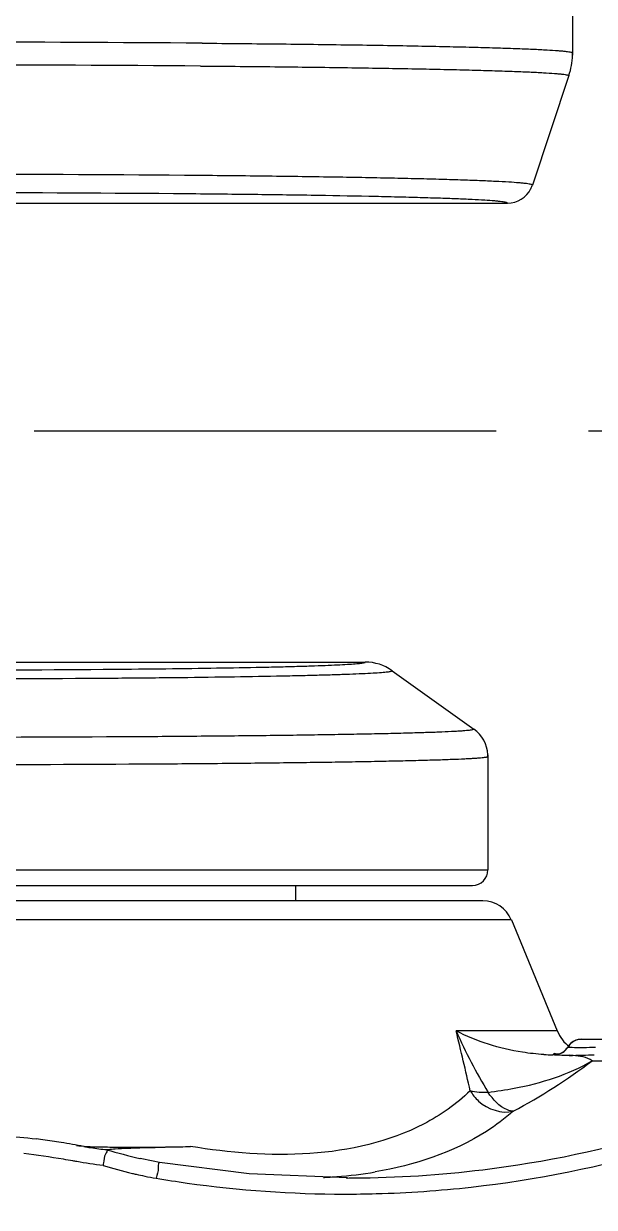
# Model space of a CAD drawing. Header units: millimetres. Extents: x 4086 to 8300, y 123 to 1549.
# Drawn here: x 7612.24 to 7621.5, y 628.62 to 647.83 of the extents above; entities that cross this region are included whole.
import ezdxf

# ---------------------------------------------------------------- set-up
doc = ezdxf.new("R2010")
doc.units = ezdxf.units.MM
doc.linetypes.add('CENTER', pattern=[0.6, 0.375, -0.075, 0.075, -0.075])
for name, color, linetype in [('中心线', 7, 'Continuous'), ('外形图', 7, 'Continuous'), ('运动范围', 7, 'Continuous')]:
    doc.layers.add(name, color=color, linetype=linetype)

msp = doc.modelspace()

# ---------------------------------------------------------------- linework, layer by layer
at = {"layer": '中心线', "linetype": 'CENTER', "ltscale": 20}
msp.add_line((7979.909, 641.2169), (7475.7605, 641.2169), dxfattribs=at)
at = {"layer": '外形图'}
for p, q in [((7621.1503, 651.7169), (7621.1503, 647.3572)), ((7621.1503, 647.3571), (7621.1496, 647.3172)), ((7621.1503, 647.3572), (7621.1503, 647.3573)), ((7621.0903, 646.987), (7620.4977, 645.2092)), ((7620.4789, 645.1623), (7620.4797, 645.164)), ((7608.7253, 644.9168), (7620.092, 644.9168)), ((7620.092, 644.9168), (7620.0921, 644.917)), ((7608.7253, 637.4669), (7617.7848, 637.4669)), ((7618.2209, 637.3271), (7619.5465, 636.3801)), ((7619.7747, 635.9625), (7619.7753, 635.9356)), ((7619.7753, 635.9355), (7619.7753, 634.0919)), ((7611.2796, 634.0919), (7619.7753, 634.0919)), ((7601.4959, 633.8419), (7619.5253, 633.8419)), ((7616.6503, 633.8419), (7616.6503, 633.5919)), ((7619.694, 633.5919), (7601.1678, 633.5919)), ((7620.1561, 633.2829), (7610.8311, 633.2829)), ((7620.1561, 633.2829), (7620.902, 631.4791)), ((7620.902, 631.4791), (7619.2602, 631.4791)), ((7621.0706, 631.218), (7621.0157, 631.1523)), ((7621.0706, 631.2179), (7621.0767, 631.2179)), ((7621.2871, 631.3429), (7623.4253, 631.3429)), ((7620.8621, 631.0929), (7620.8271, 631.0929)), ((7621.4687, 630.9949), (7625.5162, 630.9949)), ((7612.5517, 629.7127), (7612.4432, 629.7273)), ((7614.539, 629.5933), (7614.6667, 629.5963)), ((7614.8034, 629.5996), (7614.9483, 629.6035)), ((7614.1253, 629.4102), (7614.1284, 629.4095)), ((7614.3399, 629.365), (7614.1284, 629.4095)), ((7614.4472, 629.3456), (7614.3399, 629.365)), ((7615.8983, 629.16), (7614.4472, 629.3456)), ((7617.4991, 629.0919), (7615.8983, 629.16)), ((7617.4723, 629.0919), (7617.4991, 629.0919))]:
    msp.add_line(p, q, dxfattribs=at)
for points in [[(7621.1496, 647.3172), (7621.1502, 647.3397), (7621.1503, 647.3572)], [(7619.7753, 635.9355), (7619.7751, 635.9525), (7619.7747, 635.9625)]]:
    msp.add_lwpolyline(points, dxfattribs=at)
for centre, radius, start, end in [((7610.3772, 13.0981), 634.4334, 89.5703198, 90.3080092), ((7610.3769, 17.4948), 629.6661, 89.5693464, 90.3083866), ((7619.9741, 647.3582), 1.1763, 341.6057, 358.00135), ((7610.3798, 91.3719), 554.0139, 89.537809, 90.350932), ((7610.3806, 114.3554), 530.7314, 89.536926, 90.351601), ((7620.0921, 645.3445), 0.4276, 269.99535, 333.63977), ((7620.0927, 645.344), 0.4268, 317.41389, 317.70758), ((7620.0918, 645.3448), 0.428, 317.71123, 324.26455), ((7620.0924, 645.3443), 0.4272, 324.26613, 325.66553), ((7620.092, 645.3446), 0.4277, 325.66829, 331.71538), ((7620.0926, 645.3442), 0.427, 331.71684, 334.79151), ((7620.0923, 645.3443), 0.4274, 333.63892, 334.78045), ((7620.0919, 645.3445), 0.4278, 334.79505, 335.0117), ((7620.0921, 645.3444), 0.4275, 334.79134, 335.0088), ((7620.0916, 645.3447), 0.4281, 335.01214, 341.55875), ((7620.0917, 645.3446), 0.4279, 335.00967, 341.12053), ((7620.0934, 645.344), 0.4262, 341.12394, 341.5674), ((7617.7847, 636.7161), 0.7507, 54.47568, 89.98067), ((7610.4036, 1079.5007), 442.3054, 269.554159, 270.428604), ((7610.4035, 1039.6079), 402.2704, 269.536723, 270.445336), ((7610.3913, 1242.9046), 606.6565, 269.6704033, 270.3667102), ((7619.2291, 635.9356), 0.5463, 2.82327, 54.46667), ((7610.469, 1247.8398), 612.0369, 270.0476899, 270.3654774), ((7619.5253, 634.0919), 0.25, 270, 0), ((7619.694, 633.0919), 0.5, 22.4674, 90), ((7546.0531, 613.7499), 75.3234, 12.854379, 13.613698), ((7621.4796, 631.7179), 0.625, 202.4674, 232.73663), ((7621.2874, 631.0921), 0.2508, 90.05292, 103.85295), ((7621.2924, 631.0944), 0.2485, 90.05194, 103.91544), ((7621.2627, 635.886), 4.6751, 270.31778, 270.82845), ((7620.8283, 633.929), 2.836, 267.07226, 269.97687), ((7621.0776, 632.8356), 1.7523, 269.16533, 269.74417), ((7621.0774, 632.7933), 1.71, 269.74384, 270.54235), ((7620.8531, 627.6695), 3.4223, 84.8928, 85.97558), ((7615.4927, 638.9282), 9.9323, 298.20636, 306.98962), ((7610.629, 615.7936), 14.0506, 80.91173, 82.1308), ((7610.552, 615.4245), 14.1647, 80.50999, 83.15644), ((7613.3296, 631.2115), 1.6074, 261.63146, 264.41617), ((7614.0465, 634.0922), 4.5648, 259.50863, 260.25365), ((7613.8952, 633.2178), 3.6774, 260.27027, 261.10863), ((7613.9007, 633.278), 3.7377, 261.16842, 263.25582), ((7614.1744, 635.6122), 6.0879, 263.27675, 264.50871), ((7613.9851, 651.6705), 22.0783, 268.89609, 269.29541), ((7614.0476, 656.9402), 27.3483, 269.3003, 269.77315), ((7614.0706, 662.2335), 32.6418, 269.76968, 270.42015), ((7614.0609, 664.0556), 34.4638, 270.41397, 270.92951), ((7614.0705, 663.5343), 33.9425, 270.92758, 271.48205), ((7613.6477, 675.3262), 45.7413, 271.27649, 271.44778), ((7610.9383, 617.7815), 11.7763, 79.7285, 80.47304), ((7610.6127, 615.9868), 13.6003, 79.45515, 79.72696), ((7616.3291, 628.7519), 2.8534, 168.15834, 169.00086), ((7615.5816, 635.808), 6.8255, 256.63385, 257.19007), ((7615.4713, 635.3191), 6.3244, 257.18181, 258.45702), ((7615.3395, 634.6692), 5.6612, 258.44868, 260.34467), ((7616.7321, 636.9382), 7.846, 272.71895, 273.25697), ((7616.7444, 636.7278), 7.6352, 273.25451, 274.33103), ((7616.8076, 636.0012), 6.9059, 274.26363, 279.49785), ((7617.4723, 647.4524), 18.3606, 270.0836, 270.4045), ((7617.4729, 647.4291), 18.3373, 270.40301, 276.9602), ((7617.42, 646.9368), 18.104, 260.36502, 261.97074), ((7617.4557, 647.2255), 18.3948, 261.98639, 269.97565), ((7617.4592, 647.3063), 18.4756, 271.56433, 276.35724), ((7617.4579, 647.338), 18.5074, 269.96898, 271.56583)]:
    msp.add_arc(centre, radius, start, end, dxfattribs=at)
for points, knots in [([(7615.135, 647.5137), (7615.5665, 647.5102), (7616.3907, 647.5026), (7617.394, 647.49), (7618.1326, 647.4785), (7618.632, 647.4695), (7619.0914, 647.4601), (7619.5087, 647.45), (7619.8818, 647.4397), (7620.2089, 647.4289), (7620.4884, 647.4178), (7620.719, 647.4066), (7620.88, 647.3965), (7620.9834, 647.388), (7621.042, 647.3821), (7621.0872, 647.3765), (7621.1209, 647.3703), (7621.1392, 647.3658), (7621.1503, 647.3602), (7621.1503, 647.3572)], [0, 0, 0, 0, 0.2149953, 0.4105841, 0.4999004, 0.5829781, 0.6594148, 0.7288407, 0.7909198, 0.8453527, 0.8918773, 0.9302713, 0.9603541, 0.9722352, 0.9819931, 0.9896212, 0.9951218, 0.9985213, 1, 1, 1, 1]), ([(7615.1096, 647.1431), (7615.5388, 647.1397), (7616.3583, 647.132), (7617.3562, 647.1195), (7618.0906, 647.108), (7618.5872, 647.099), (7619.044, 647.0896), (7619.4589, 647.0795), (7619.8298, 647.0693), (7620.155, 647.0584), (7620.4329, 647.0475), (7620.662, 647.0362), (7620.822, 647.0261), (7620.9247, 647.0177), (7620.983, 647.0118), (7621.0277, 647.0062), (7621.0612, 647.0001), (7621.0793, 646.9956), (7621.0903, 646.9899), (7621.0903, 646.987)], [0, 0, 0, 0, 0.2150475, 0.4106758, 0.5000064, 0.5830947, 0.659538, 0.7289665, 0.7910437, 0.8454707, 0.891985, 0.9303645, 0.9604285, 0.9722985, 0.9820445, 0.9896601, 0.9951471, 0.9985322, 1, 1, 1, 1]), ([(7620.4977, 645.2092), (7620.4982, 645.2118), (7620.4889, 645.2185), (7620.4723, 645.2223), (7620.4418, 645.2289), (7620.4002, 645.2344), (7620.346, 645.2405), (7620.2499, 645.249), (7620.0997, 645.2592), (7619.8842, 645.2706), (7619.6224, 645.2818), (7619.3156, 645.2927), (7618.9653, 645.3033), (7618.5731, 645.3134), (7617.9725, 645.3268), (7617.1331, 645.3417), (7616.0314, 645.3565), (7615.2553, 645.3643), (7614.8489, 645.3678)], [0, 0, 0, 0, 0.0013949, 0.0046339, 0.0099715, 0.0174448, 0.0270581, 0.0388049, 0.0686581, 0.1068755, 0.1532755, 0.2076389, 0.2696975, 0.3391577, 0.415674, 0.5883669, 0.7844152, 1, 1, 1, 1]), ([(7620.0921, 644.917), (7620.0926, 644.9194), (7620.0836, 644.9258), (7620.0677, 644.9295), (7620.0384, 644.9359), (7619.9985, 644.9411), (7619.9465, 644.947), (7619.8542, 644.9552), (7619.7101, 644.965), (7619.5032, 644.976), (7619.2519, 644.9868), (7618.9574, 644.9973), (7618.6211, 645.0074), (7618.2448, 645.0171), (7617.6682, 645.03), (7616.8625, 645.0443), (7615.8051, 645.0586), (7615.0602, 645.0661), (7614.6701, 645.0694)], [0, 0, 0, 0, 0.0013958, 0.0046406, 0.009979, 0.0174519, 0.027066, 0.0388135, 0.0686672, 0.1068849, 0.1532849, 0.2076482, 0.2697064, 0.3391662, 0.4156816, 0.5883726, 0.7844183, 1, 1, 1, 1]), ([(7613.5302, 637.3496), (7613.8354, 637.3521), (7614.4187, 637.3577), (7615.2473, 637.3686), (7615.8793, 637.3795), (7616.3321, 637.3894), (7616.6279, 637.3969), (7616.8922, 637.4047), (7617.1239, 637.4128), (7617.3215, 637.4211), (7617.4844, 637.4296), (7617.6113, 637.4381), (7617.6949, 637.446), (7617.7427, 637.4522), (7617.7657, 637.4571), (7617.7782, 637.4599), (7617.7852, 637.4649), (7617.7848, 637.4669)], [0, 0, 0, 0, 0.2149543, 0.4107666, 0.5834983, 0.6601031, 0.7296738, 0.7918608, 0.8463509, 0.8928749, 0.9312039, 0.9611438, 0.9825627, 0.9900588, 0.9954048, 0.9986256, 1, 1, 1, 1]), ([(7613.7123, 637.2077), (7614.0353, 637.2102), (7614.6527, 637.2159), (7615.5297, 637.227), (7616.1989, 637.2382), (7616.6784, 637.2482), (7616.9917, 637.2559), (7617.2719, 637.2638), (7617.5175, 637.2721), (7617.7272, 637.2806), (7617.9, 637.2892), (7618.0206, 637.2969), (7618.0979, 637.3034), (7618.1415, 637.308), (7618.175, 637.3122), (7618.1999, 637.3171), (7618.2132, 637.3202), (7618.2211, 637.325), (7618.2209, 637.3271)], [0, 0, 0, 0, 0.2147019, 0.4103219, 0.582931, 0.6595024, 0.7290614, 0.791257, 0.8457785, 0.8923542, 0.9307559, 0.9607898, 0.9726252, 0.9823239, 0.9898785, 0.9952913, 0.9985924, 1, 1, 1, 1]), ([(7614.2741, 636.2605), (7614.6512, 636.2631), (7615.372, 636.2688), (7616.2498, 636.2782), (7616.8968, 636.287), (7617.3347, 636.2938), (7617.7379, 636.3011), (7618.1042, 636.3087), (7618.4318, 636.3167), (7618.7192, 636.325), (7618.9648, 636.3334), (7619.1428, 636.341), (7619.2634, 636.3474), (7619.3373, 636.3519), (7619.3999, 636.3564), (7619.4515, 636.3609), (7619.491, 636.3653), (7619.5208, 636.3699), (7619.5364, 636.3735), (7619.5465, 636.3776), (7619.5465, 636.3801)], [0, 0, 0, 0, 0.2143976, 0.409784, 0.4991074, 0.5822444, 0.6587785, 0.7283262, 0.7905394, 0.8451073, 0.8917577, 0.9302591, 0.9463934, 0.9604231, 0.9723322, 0.982108, 0.9897426, 0.9952352, 0.9986044, 1, 1, 1, 1]), ([(7614.3731, 635.8153), (7614.7594, 635.8179), (7615.4979, 635.8236), (7616.3973, 635.8331), (7617.0601, 635.8419), (7617.5088, 635.8488), (7617.9218, 635.8561), (7618.2971, 635.8638), (7618.6329, 635.8718), (7618.9273, 635.8801), (7619.179, 635.8886), (7619.3614, 635.8962), (7619.485, 635.9026), (7619.5607, 635.9071), (7619.6249, 635.9116), (7619.6778, 635.9162), (7619.7183, 635.9206), (7619.7489, 635.9252), (7619.7648, 635.9289), (7619.7753, 635.933), (7619.7753, 635.9355)], [0, 0, 0, 0, 0.2143871, 0.409762, 0.4990804, 0.5822133, 0.6587442, 0.7282903, 0.7905034, 0.845073, 0.891727, 0.9302339, 0.9463716, 0.9604052, 0.9723187, 0.9820991, 0.9897383, 0.9952354, 0.9986086, 1, 1, 1, 1]), ([(7620.6834, 631.0966), (7620.5668, 631.1026), (7620.0764, 631.1564), (7619.5956, 631.3083), (7619.2602, 631.4791)], [0, 0, 0, 0, 0.2367026, 1, 1, 1, 1]), ([(7621.0157, 631.1523), (7621.0266, 631.1616), (7621.0469, 631.182), (7621.0635, 631.2056), (7621.0706, 631.2179)], [0, 0, 0, 0, 0.5021606, 1, 1, 1, 1]), ([(7621.0767, 631.2179), (7621.0813, 631.2179), (7621.0932, 631.2171), (7621.105, 631.2162), (7621.1123, 631.2157)], [0, 0, 0, 0, 0.3873836, 1, 1, 1, 1]), ([(7621.1123, 631.2157), (7621.123, 631.215), (7621.1817, 631.2114), (7621.2405, 631.2107), (7621.2886, 631.2109)], [0, 0, 0, 0, 0.1821377, 1, 1, 1, 1]), ([(7620.9252, 631.1042), (7620.9073, 631.1056), (7620.8847, 631.0997), (7620.8386, 631.1183), (7620.8391, 631.0942), (7620.8429, 631.0936)], [0, 0, 0, 0, 0.5571012, 0.8818167, 1, 1, 1, 1]), ([(7620.8603, 631.0931), (7620.8718, 631.0929), (7620.9357, 631.0899), (7620.9996, 631.0842), (7621.0521, 631.0834)], [0, 0, 0, 0, 0.1794996, 1, 1, 1, 1]), ([(7619.778, 630.4824), (7619.92, 630.5015), (7620.5035, 630.5861), (7621.0819, 630.77), (7621.4687, 630.9949)], [0, 0, 0, 0, 0.2425296, 1, 1, 1, 1]), ([(7619.4887, 630.5074), (7619.2672, 630.2909), (7617.9469, 629.3776), (7616.1989, 629.3989), (7614.9484, 629.6032)], [0, 0, 0, 0, 0.1964394, 1, 1, 1, 1]), ([(7619.4889, 630.5068), (7619.5253, 630.4453), (7619.6914, 630.235), (7619.9991, 630.1287), (7620.1894, 630.1765)], [0, 0, 0, 0, 0.267026, 1, 1, 1, 1]), ([(7620.1894, 630.1765), (7620.1563, 630.1765), (7619.9831, 630.2225), (7619.8582, 630.3659), (7619.778, 630.4824)], [0, 0, 0, 0, 0.1898068, 1, 1, 1, 1]), ([(7620.1872, 630.1754), (7620.051, 630.0555), (7619.3902, 629.5616), (7618.5786, 629.2964), (7617.9472, 629.1899)], [0, 0, 0, 0, 0.2208569, 1, 1, 1, 1]), ([(7611.3862, 629.6812), (7611.3959, 629.724), (7611.5155, 629.7383), (7611.6755, 629.7653), (7612.0004, 629.7689), (7612.2652, 629.7503), (7612.4432, 629.7273)], [0, 0, 0, 0, 0.1229156, 0.2463693, 0.497875, 1, 1, 1, 1]), ([(7613.5887, 629.5515), (7613.6013, 629.53), (7613.5393, 629.4553), (7613.5464, 629.385), (7613.5364, 629.3374)], [0, 0, 0, 0, 0.3388665, 1, 1, 1, 1]), ([(7613.5878, 629.5517), (7613.5952, 629.554), (7613.641, 629.5602), (7613.6867, 629.5638), (7613.7248, 629.5664)], [0, 0, 0, 0, 0.1688905, 1, 1, 1, 1]), ([(7614.4472, 629.3456), (7614.4215, 629.3485), (7614.4338, 629.2039), (7614.4002, 629.1495), (7614.3899, 629.0882)], [0, 0, 0, 0, 0.2940982, 1, 1, 1, 1])]:
    msp.add_open_spline(points, degree=3, knots=knots, dxfattribs=at)
for points in [[(7619.2602, 631.4791), (7619.4094, 631.1357), (7619.5868, 630.8043), (7619.778, 630.4824)], [(7620.8612, 631.0929), (7620.9443, 631.0929), (7621.0354, 631.1459), (7621.0767, 631.2179)], [(7621.2273, 631.3356), (7621.1639, 631.32), (7621.1033, 631.2745), (7621.0706, 631.2179)], [(7621.2327, 631.3357), (7621.1694, 631.32), (7621.1092, 631.2744), (7621.0767, 631.2179)], [(7621.3303, 631.2114), (7621.3944, 631.2123), (7621.4584, 631.2142), (7621.5225, 631.2157)], [(7620.8542, 631.0929), (7620.9116, 631.0929), (7620.972, 631.1152), (7621.0157, 631.1523)], [(7621.0932, 631.083), (7621.1664, 631.0823), (7621.2396, 631.0845), (7621.3128, 631.0869)], [(7621.3198, 631.0563), (7621.2664, 631.0676), (7621.212, 631.0733), (7621.1578, 631.0782)], [(7621.3128, 631.0869), (7621.3763, 631.089), (7621.4398, 631.0913), (7621.5033, 631.0924)], [(7621.4687, 630.9949), (7621.4263, 631.0279), (7621.3723, 631.0453), (7621.3198, 631.0563)], [(7619.695, 629.227), (7621.708, 629.473), (7623.714, 630.0652), (7625.5162, 630.9949)], [(7619.505, 628.9443), (7621.6193, 629.18), (7623.7311, 629.794), (7625.619, 630.7747)], [(7619.778, 630.4824), (7619.6815, 630.4765), (7619.5813, 630.4784), (7619.4889, 630.5068)], [(7613.2153, 629.6037), (7613.0932, 629.6262), (7612.971, 629.6482), (7612.8484, 629.6678)], [(7613.1732, 629.6117), (7613.3016, 629.5993), (7613.4309, 629.5988), (7613.5598, 629.5963)], [(7613.5878, 629.5517), (7613.7656, 629.4996), (7613.9447, 629.4516), (7614.1253, 629.4102)], [(7613.7248, 629.5664), (7613.7932, 629.5711), (7613.8618, 629.574), (7613.9304, 629.5766)], [(7613.9304, 629.5766), (7614.0612, 629.5817), (7614.1921, 629.585), (7614.323, 629.5882)], [(7614.323, 629.5882), (7614.395, 629.59), (7614.467, 629.5917), (7614.539, 629.5933)], [(7613.5281, 629.2963), (7613.3852, 629.31), (7613.2428, 629.3311), (7613.1016, 629.3574)], [(7613.5281, 629.2963), (7613.6854, 629.2489), (7613.8439, 629.2053), (7614.0037, 629.1674)]]:
    msp.add_open_spline(points, degree=3, dxfattribs=at)
at = {"layer": '运动范围'}
msp.add_arc((7727.9003, 641.2169), 227.975, 10, 349.993572, dxfattribs=at)

doc.saveas('drawing.dxf')
